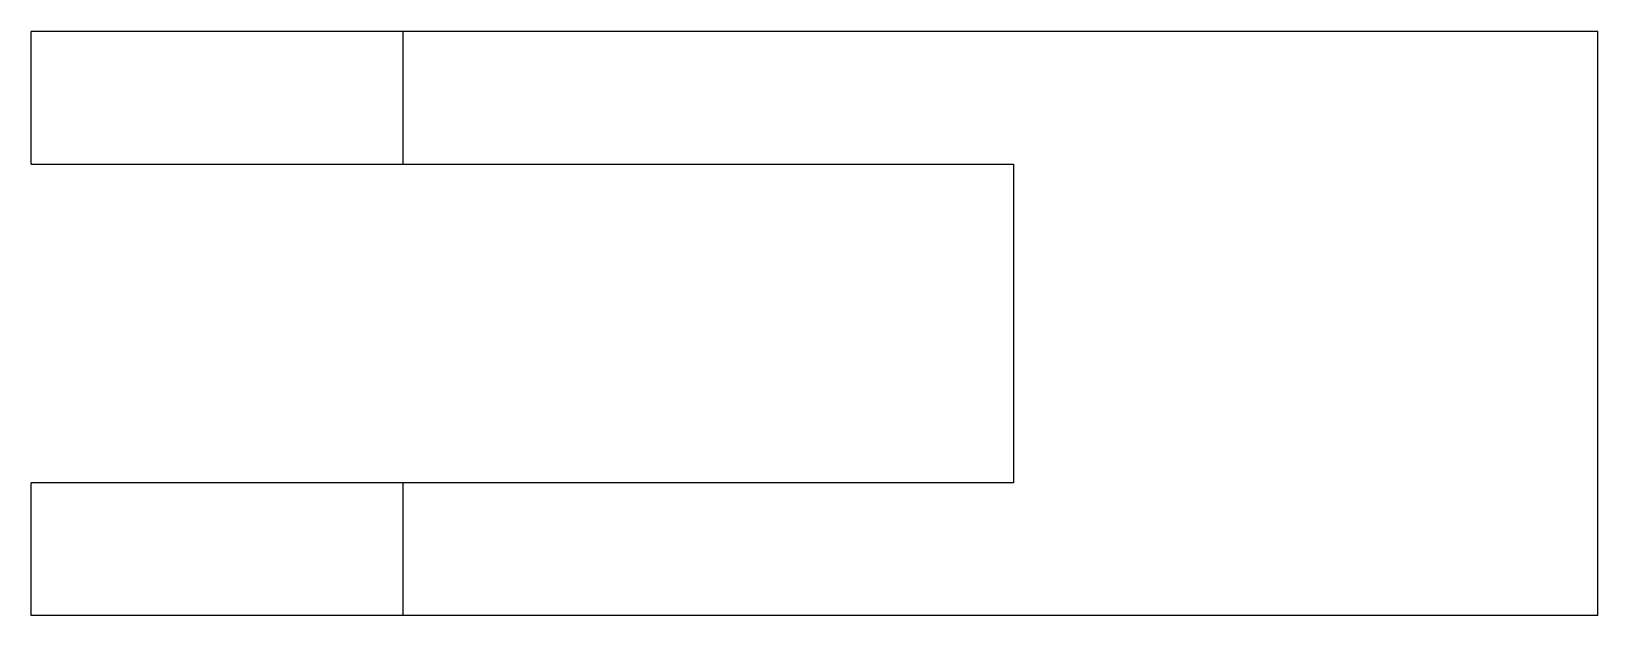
# Model space of a CAD drawing. Header units: metres. Extents: x -17 to 42, y -22 to 0.
import ezdxf

# ---------------------------------------------------------------- set-up
doc = ezdxf.new("R2010")
doc.units = ezdxf.units.M

msp = doc.modelspace()

# ---------------------------------------------------------------- linework, layer by layer
for points in [[(-17, -5), (-17, -4.9), (-17, -4.8), (-17, -4.7), (-17, -4.6), (-17, -4.5), (-17, -4.4), (-17, -4.3), (-17, -4.2), (-17, -4.1), (-17, -4), (-17, -3.9), (-17, -3.8), (-17, -3.7), (-17, -3.6), (-17, -3.5), (-17, -3.4), (-17, -3.3), (-17, -3.2), (-17, -3.1), (-17, -3), (-17, -2.9), (-17, -2.8), (-17, -2.7), (-17, -2.6), (-17, -2.5), (-17, -2.4), (-17, -2.3), (-17, -2.2), (-17, -2.1), (-17, -2), (-17, -1.9), (-17, -1.8), (-17, -1.7), (-17, -1.6), (-17, -1.5), (-17, -1.4), (-17, -1.3), (-17, -1.2), (-17, -1.1), (-17, -1), (-17, -0.9), (-17, -0.8), (-17, -0.7), (-17, -0.6), (-17, -0.5), (-17, -0.4), (-17, -0.3), (-17, -0.2), (-17, -0.1), (-17, 0)], [(-3, 0), (-3.049, 0), (-3.098, 0), (-3.147, 0), (-3.238, 0), (-3.383, 0), (-3.528, 0), (-3.673, 0), (-3.893, 0), (-4.127, 0), (-4.36, 0), (-4.616, 0), (-4.926, 0), (-5.237, 0), (-5.547, 0), (-5.901, 0), (-6.273, 0), (-6.644, 0), (-7.022, 0), (-7.436, 0), (-7.851, 0), (-8.265, 0), (-8.692, 0), (-9.128, 0), (-9.564, 0), (-10, 0), (-10.436, 0), (-10.872, 0), (-11.308, 0), (-11.735, 0), (-12.149, 0), (-12.564, 0), (-12.978, 0), (-13.356, 0), (-13.727, 0), (-14.099, 0), (-14.453, 0), (-14.763, 0), (-15.074, 0), (-15.384, 0), (-15.64, 0), (-15.873, 0), (-16.107, 0), (-16.327, 0), (-16.472, 0), (-16.617, 0), (-16.762, 0), (-16.853, 0), (-16.902, 0), (-16.951, 0), (-17, 0)], [(-3, -5), (-3, -4.9), (-3, -4.8), (-3, -4.7), (-3, -4.6), (-3, -4.5), (-3, -4.4), (-3, -4.3), (-3, -4.2), (-3, -4.1), (-3, -4), (-3, -3.9), (-3, -3.8), (-3, -3.7), (-3, -3.6), (-3, -3.5), (-3, -3.4), (-3, -3.3), (-3, -3.2), (-3, -3.1), (-3, -3), (-3, -2.9), (-3, -2.8), (-3, -2.7), (-3, -2.6), (-3, -2.5), (-3, -2.4), (-3, -2.3), (-3, -2.2), (-3, -2.1), (-3, -2), (-3, -1.9), (-3, -1.8), (-3, -1.7), (-3, -1.6), (-3, -1.5), (-3, -1.4), (-3, -1.3), (-3, -1.2), (-3, -1.1), (-3, -1), (-3, -0.9), (-3, -0.8), (-3, -0.7), (-3, -0.6), (-3, -0.5), (-3, -0.4), (-3, -0.3), (-3, -0.2), (-3, -0.1), (-3, 0)], [(42, 0), (41.1, 0), (40.2, 0), (39.3, 0), (38.4, 0), (37.5, 0), (36.6, 0), (35.7, 0), (34.8, 0), (33.9, 0), (33, 0), (32.1, 0), (31.2, 0), (30.3, 0), (29.4, 0), (28.5, 0), (27.6, 0), (26.7, 0), (25.8, 0), (24.9, 0), (24, 0), (23.1, 0), (22.2, 0), (21.3, 0), (20.4, 0), (19.5, 0), (18.6, 0), (17.7, 0), (16.8, 0), (15.9, 0), (15, 0), (14.1, 0), (13.2, 0), (12.3, 0), (11.4, 0), (10.5, 0), (9.6, 0), (8.7, 0), (7.8, 0), (6.9, 0), (6, 0), (5.1, 0), (4.2, 0), (3.3, 0), (2.4, 0), (1.5, 0), (0.6, 0), (-0.3, 0), (-1.2, 0), (-2.1, 0), (-3, 0)], [(42, -22), (42, -21.56), (42, -21.12), (42, -20.68), (42, -20.24), (42, -19.8), (42, -19.36), (42, -18.92), (42, -18.48), (42, -18.04), (42, -17.6), (42, -17.16), (42, -16.72), (42, -16.28), (42, -15.84), (42, -15.4), (42, -14.96), (42, -14.52), (42, -14.08), (42, -13.64), (42, -13.2), (42, -12.76), (42, -12.32), (42, -11.88), (42, -11.44), (42, -11), (42, -10.56), (42, -10.12), (42, -9.68), (42, -9.24), (42, -8.8), (42, -8.36), (42, -7.92), (42, -7.48), (42, -7.04), (42, -6.6), (42, -6.16), (42, -5.72), (42, -5.28), (42, -4.84), (42, -4.4), (42, -3.96), (42, -3.52), (42, -3.08), (42, -2.64), (42, -2.2), (42, -1.76), (42, -1.32), (42, -0.88), (42, -0.44), (42, 0)], [(-17, -5), (-16.951, -5), (-16.902, -5), (-16.853, -5), (-16.762, -5), (-16.617, -5), (-16.472, -5), (-16.327, -5), (-16.107, -5), (-15.873, -5), (-15.64, -5), (-15.384, -5), (-15.074, -5), (-14.763, -5), (-14.453, -5), (-14.099, -5), (-13.727, -5), (-13.356, -5), (-12.978, -5), (-12.564, -5), (-12.149, -5), (-11.735, -5), (-11.308, -5), (-10.872, -5), (-10.436, -5), (-10, -5), (-9.564, -5), (-9.128, -5), (-8.692, -5), (-8.265, -5), (-7.851, -5), (-7.436, -5), (-7.022, -5), (-6.644, -5), (-6.273, -5), (-5.901, -5), (-5.547, -5), (-5.237, -5), (-4.926, -5), (-4.616, -5), (-4.36, -5), (-4.127, -5), (-3.893, -5), (-3.673, -5), (-3.528, -5), (-3.383, -5), (-3.238, -5), (-3.147, -5), (-3.098, -5), (-3.049, -5), (-3, -5)], [(-3, -5), (-2.54, -5), (-2.08, -5), (-1.62, -5), (-1.16, -5), (-0.7, -5), (-0.24, -5), (0.22, -5), (0.68, -5), (1.14, -5), (1.6, -5), (2.06, -5), (2.52, -5), (2.98, -5), (3.44, -5), (3.9, -5), (4.36, -5), (4.82, -5), (5.28, -5), (5.74, -5), (6.2, -5), (6.66, -5), (7.12, -5), (7.58, -5), (8.04, -5), (8.5, -5), (8.96, -5), (9.42, -5), (9.88, -5), (10.34, -5), (10.8, -5), (11.26, -5), (11.72, -5), (12.18, -5), (12.64, -5), (13.1, -5), (13.56, -5), (14.02, -5), (14.48, -5), (14.94, -5), (15.4, -5), (15.86, -5), (16.32, -5), (16.78, -5), (17.24, -5), (17.7, -5), (18.16, -5), (18.62, -5), (19.08, -5), (19.54, -5), (20, -5)], [(20, -5), (20, -5.24), (20, -5.48), (20, -5.72), (20, -5.96), (20, -6.2), (20, -6.44), (20, -6.68), (20, -6.92), (20, -7.16), (20, -7.4), (20, -7.64), (20, -7.88), (20, -8.12), (20, -8.36), (20, -8.6), (20, -8.84), (20, -9.08), (20, -9.32), (20, -9.56), (20, -9.8), (20, -10.04), (20, -10.28), (20, -10.52), (20, -10.76), (20, -11), (20, -11.24), (20, -11.48), (20, -11.72), (20, -11.96), (20, -12.2), (20, -12.44), (20, -12.68), (20, -12.92), (20, -13.16), (20, -13.4), (20, -13.64), (20, -13.88), (20, -14.12), (20, -14.36), (20, -14.6), (20, -14.84), (20, -15.08), (20, -15.32), (20, -15.56), (20, -15.8), (20, -16.04), (20, -16.28), (20, -16.52), (20, -16.76), (20, -17)], [(-3, -17), (-3.049, -17), (-3.098, -17), (-3.147, -17), (-3.238, -17), (-3.383, -17), (-3.528, -17), (-3.673, -17), (-3.893, -17), (-4.127, -17), (-4.36, -17), (-4.616, -17), (-4.926, -17), (-5.237, -17), (-5.547, -17), (-5.901, -17), (-6.273, -17), (-6.644, -17), (-7.022, -17), (-7.436, -17), (-7.851, -17), (-8.265, -17), (-8.692, -17), (-9.128, -17), (-9.564, -17), (-10, -17), (-10.436, -17), (-10.872, -17), (-11.308, -17), (-11.735, -17), (-12.149, -17), (-12.564, -17), (-12.978, -17), (-13.356, -17), (-13.727, -17), (-14.099, -17), (-14.453, -17), (-14.763, -17), (-15.074, -17), (-15.384, -17), (-15.64, -17), (-15.873, -17), (-16.107, -17), (-16.327, -17), (-16.472, -17), (-16.617, -17), (-16.762, -17), (-16.853, -17), (-16.902, -17), (-16.951, -17), (-17, -17)], [(-17, -22), (-17, -21.9), (-17, -21.8), (-17, -21.7), (-17, -21.6), (-17, -21.5), (-17, -21.4), (-17, -21.3), (-17, -21.2), (-17, -21.1), (-17, -21), (-17, -20.9), (-17, -20.8), (-17, -20.7), (-17, -20.6), (-17, -20.5), (-17, -20.4), (-17, -20.3), (-17, -20.2), (-17, -20.1), (-17, -20), (-17, -19.9), (-17, -19.8), (-17, -19.7), (-17, -19.6), (-17, -19.5), (-17, -19.4), (-17, -19.3), (-17, -19.2), (-17, -19.1), (-17, -19), (-17, -18.9), (-17, -18.8), (-17, -18.7), (-17, -18.6), (-17, -18.5), (-17, -18.4), (-17, -18.3), (-17, -18.2), (-17, -18.1), (-17, -18), (-17, -17.9), (-17, -17.8), (-17, -17.7), (-17, -17.6), (-17, -17.5), (-17, -17.4), (-17, -17.3), (-17, -17.2), (-17, -17.1), (-17, -17)], [(20, -17), (19.54, -17), (19.08, -17), (18.62, -17), (18.16, -17), (17.7, -17), (17.24, -17), (16.78, -17), (16.32, -17), (15.86, -17), (15.4, -17), (14.94, -17), (14.48, -17), (14.02, -17), (13.56, -17), (13.1, -17), (12.64, -17), (12.18, -17), (11.72, -17), (11.26, -17), (10.8, -17), (10.34, -17), (9.88, -17), (9.42, -17), (8.96, -17), (8.5, -17), (8.04, -17), (7.58, -17), (7.12, -17), (6.66, -17), (6.2, -17), (5.74, -17), (5.28, -17), (4.82, -17), (4.36, -17), (3.9, -17), (3.44, -17), (2.98, -17), (2.52, -17), (2.06, -17), (1.6, -17), (1.14, -17), (0.68, -17), (0.22, -17), (-0.24, -17), (-0.7, -17), (-1.16, -17), (-1.62, -17), (-2.08, -17), (-2.54, -17), (-3, -17)], [(-3, -22), (-3, -21.9), (-3, -21.8), (-3, -21.7), (-3, -21.6), (-3, -21.5), (-3, -21.4), (-3, -21.3), (-3, -21.2), (-3, -21.1), (-3, -21), (-3, -20.9), (-3, -20.8), (-3, -20.7), (-3, -20.6), (-3, -20.5), (-3, -20.4), (-3, -20.3), (-3, -20.2), (-3, -20.1), (-3, -20), (-3, -19.9), (-3, -19.8), (-3, -19.7), (-3, -19.6), (-3, -19.5), (-3, -19.4), (-3, -19.3), (-3, -19.2), (-3, -19.1), (-3, -19), (-3, -18.9), (-3, -18.8), (-3, -18.7), (-3, -18.6), (-3, -18.5), (-3, -18.4), (-3, -18.3), (-3, -18.2), (-3, -18.1), (-3, -18), (-3, -17.9), (-3, -17.8), (-3, -17.7), (-3, -17.6), (-3, -17.5), (-3, -17.4), (-3, -17.3), (-3, -17.2), (-3, -17.1), (-3, -17)], [(-3, -22), (-3.049, -22), (-3.098, -22), (-3.147, -22), (-3.238, -22), (-3.383, -22), (-3.528, -22), (-3.673, -22), (-3.893, -22), (-4.127, -22), (-4.36, -22), (-4.616, -22), (-4.926, -22), (-5.237, -22), (-5.547, -22), (-5.901, -22), (-6.273, -22), (-6.644, -22), (-7.022, -22), (-7.436, -22), (-7.851, -22), (-8.265, -22), (-8.692, -22), (-9.128, -22), (-9.564, -22), (-10, -22), (-10.436, -22), (-10.872, -22), (-11.308, -22), (-11.735, -22), (-12.149, -22), (-12.564, -22), (-12.978, -22), (-13.356, -22), (-13.727, -22), (-14.099, -22), (-14.453, -22), (-14.763, -22), (-15.074, -22), (-15.384, -22), (-15.64, -22), (-15.873, -22), (-16.107, -22), (-16.327, -22), (-16.472, -22), (-16.617, -22), (-16.762, -22), (-16.853, -22), (-16.902, -22), (-16.951, -22), (-17, -22)], [(42, -22), (41.1, -22), (40.2, -22), (39.3, -22), (38.4, -22), (37.5, -22), (36.6, -22), (35.7, -22), (34.8, -22), (33.9, -22), (33, -22), (32.1, -22), (31.2, -22), (30.3, -22), (29.4, -22), (28.5, -22), (27.6, -22), (26.7, -22), (25.8, -22), (24.9, -22), (24, -22), (23.1, -22), (22.2, -22), (21.3, -22), (20.4, -22), (19.5, -22), (18.6, -22), (17.7, -22), (16.8, -22), (15.9, -22), (15, -22), (14.1, -22), (13.2, -22), (12.3, -22), (11.4, -22), (10.5, -22), (9.6, -22), (8.7, -22), (7.8, -22), (6.9, -22), (6, -22), (5.1, -22), (4.2, -22), (3.3, -22), (2.4, -22), (1.5, -22), (0.6, -22), (-0.3, -22), (-1.2, -22), (-2.1, -22), (-3, -22)]]:
    msp.add_lwpolyline(points)

doc.saveas('drawing.dxf')
